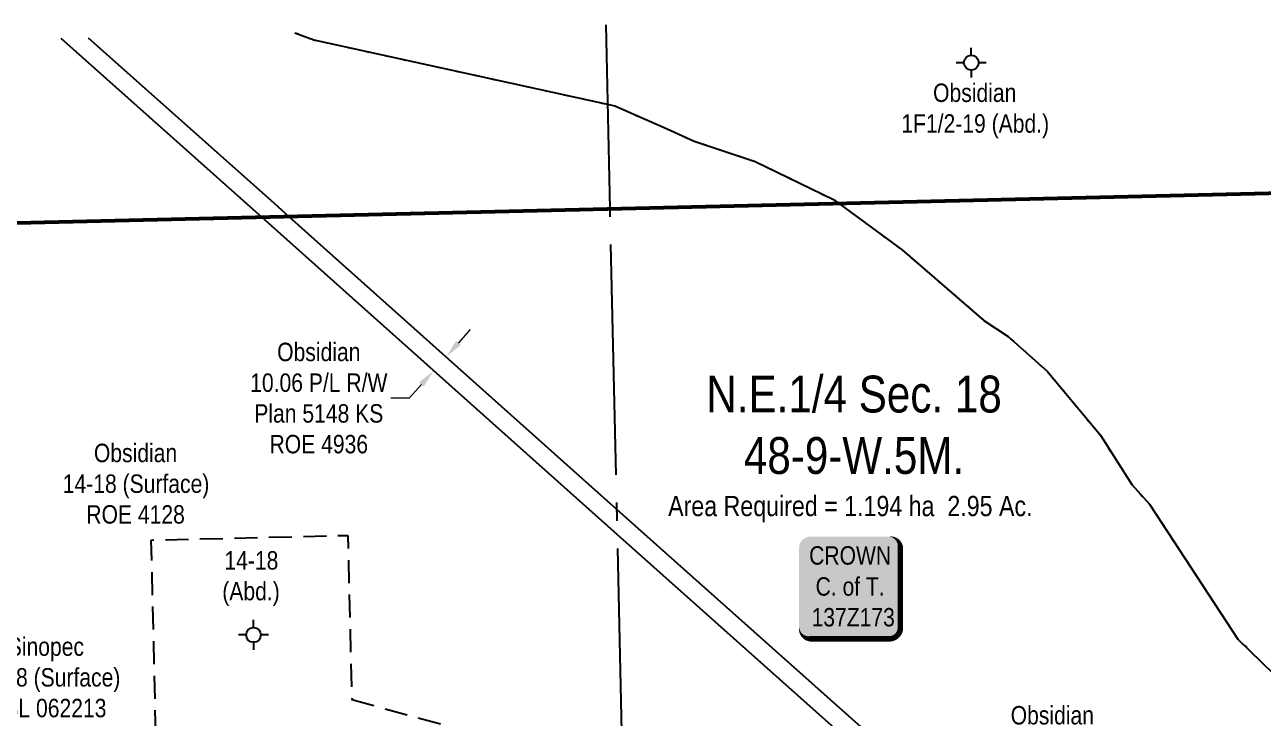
# Model space of a CAD drawing. Extents: x 612307 to 614271, y 5889246 to 5890819.
# Drawn here: x 612978 to 613651, y 5889884 to 5890260 of the extents above; entities that cross this region are included whole.
import ezdxf
from ezdxf.enums import TextEntityAlignment as Align

# ---------------------------------------------------------------- set-up
doc = ezdxf.new("R2010")
doc.units = 0
doc.header["$LTSCALE"] = 5
doc.header["$PDSIZE"] = 0.5
for name, pattern in [('DASHDOT2', [12.7, 6.35, -3.175, 0, -3.175]), ('foc-ACCESSROAD', [3.75, 2.5, -1.25]), ('foc-QUARTERLINE', [33, 25, -3, 2, -3]), ('foc-WHEELTRACKS', [2, 0.4, -1.6])]:
    doc.linetypes.add(name, pattern=pattern)
doc.layers.get('Defpoints').update_dxf_attribs({"color": 9})
for name, color, linetype in [('AS-OWNER', 7, 'Continuous'), ('AS-WILDLIFE', 131, 'DASHDOT2'), ('C-RW', 13, 'Continuous'), ('C-SYMBOL', 7, 'Continuous'), ('C-WS', 13, 'foc-ACCESSROAD'), ('C-WS-S', 8, 'Continuous'), ('L-AREAREQUIRED', 7, 'Continuous'), ('L-SEC', 7, 'Continuous'), ('L-SECQ', 8, 'foc-QUARTERLINE'), ('T-WATER-P3', 160, 'foc-WHEELTRACKS')]:
    doc.layers.add(name, color=color, linetype=linetype)
for name, color, linetype, lineweight in [('C-RW-T', 13, 'Continuous', 9), ('C-WS-T', 13, 'Continuous', 9), ('F-WS-T', 190, 'Continuous', 9)]:
    doc.layers.add(name, color=color, linetype=linetype, lineweight=lineweight)
doc.styles.add('100L', font='ARIALN.TTF', dxfattribs={"height": 11})
doc.styles.add('175L', font='ARIALN.TTF', dxfattribs={"height": 20})
doc.styles.add('80', font='ARIALN.TTF', dxfattribs={"height": 10})
doc.styles.add('80CG', font='ARIALN.TTF', dxfattribs={"height": 10})
doc.styles.add('80L', font='ARIALN.TTF', dxfattribs={"height": 10})
doc.styles.add('foc-LtypeFont', font='ARIALN.TTF', dxfattribs={"height": 7.35})
doc.linetypes.add('foc-TOPO-flowdirection-NOLINE', pattern='A,0,[">",foc-LtypeFont,S=0.3,R=0,X=0,Y=-0.945],-20,[">",foc-LtypeFont,S=0.3,R=0,X=0,Y=-0.945],0', length=20)
doc.dimstyles.new('Compass 5 000', dxfattribs={"dimscale": 5, "dimtxt": 9, "dimasz": 2, "dimexe": 0.2, "dimexo": 0.0625, "dimgap": 0.5, "dimtad": 0, "dimtih": 1, "dimtoh": 1, "dimzin": 0, "dimdsep": 46, "dimtxsty": '80CG', "dimcen": 0.1, "dimse1": 1, "dimse2": 1, "dimclrd": 256, "dimclrt": 256, "dimaunit": 1, "dimadec": 4, "dimazin": 0, "dimtfac": 0.06, "dimtofl": 0, "dimtmove": 0, "dimatfit": 1, "dimfxl": 0.2, "dimtolj": 1, "dimtzin": 0, "dimlwd": -1, "dimarcsym": 0})

# ---------------------------------------------------------------- blocks, each defined once
blk = doc.blocks.new('*D20')
at = {"layer": 'C-RW-T', "transparency": 16777216}
for p, q in [((613213.57, 5890087.49), (613220.23, 5890094.95)), ((613193.56, 5890065.07), (613186.9, 5890057.61)), ((613186.9, 5890057.61), (613176.9, 5890057.61))]:
    blk.add_line(p, q, dxfattribs=at)
for points in [[(613212.33, 5890088.6), (613214.81, 5890086.38), (613206.91, 5890080.03)], [(613192.31, 5890066.18), (613194.8, 5890063.96), (613200.21, 5890072.53)]]:
    blk.add_solid(points, dxfattribs=at)
at = {"layer": 'Defpoints', "color": 0, "transparency": 16777216}
for p in [(613208.88, 5890078.28), (613200.21, 5890072.53), (613202.18, 5890070.77)]:
    blk.add_point(p, dxfattribs=at)
at = {"layer": 'C-RW-T', "transparency": 16777216, "insert": (613137.81, 5890057.61), "char_height": 10, "attachment_point": 5, "style": '80CG'}
blk.add_mtext('\\A1;Obsidian\\P10.06 P/L R/W\\PPlan 5148 KS\\PROE 4936', dxfattribs=at)
blk = doc.blocks.new('*D21')
at = {"layer": 'C-RW-T', "transparency": 16777216}
for p, q in [((613478.68, 5889851.22), (613486.94, 5889860.49)), ((613486.94, 5889860.49), (613496.94, 5889860.49)), ((613458.69, 5889828.77), (613452.04, 5889821.3))]:
    blk.add_line(p, q, dxfattribs=at)
for points in [[(613477.44, 5889852.33), (613479.93, 5889850.11), (613472.03, 5889843.75)], [(613457.44, 5889829.88), (613459.93, 5889827.66), (613465.34, 5889836.24)]]:
    blk.add_solid(points, dxfattribs=at)
at = {"layer": 'Defpoints', "color": 0, "transparency": 16777216}
for p in [(613472.03, 5889843.75), (613485.43, 5889831.82), (613478.74, 5889824.31)]:
    blk.add_point(p, dxfattribs=at)
at = {"layer": 'C-RW-T', "transparency": 16777216, "insert": (613536.02, 5889860.49), "char_height": 10, "attachment_point": 5, "style": '80CG'}
blk.add_mtext('\\A1;Obsidian\\P10.06 P/L R/W\\PPlan 5148 KS\\PROE 4936', dxfattribs=at)
blk = doc.blocks.new('Gabd.15d85efd0b')
for p, q in [((0, 0.81), (0, 1.62)), ((-0.81, 0), (-1.62, 0)), ((1.62, 0), (0.81, 0)), ((0, -0.81), (0, -1.62))]:
    blk.add_line(p, q)
blk.add_circle((0, 0), 0.8)
blk = doc.blocks.new('*U49')
h = blk.add_hatch(color=255)
edge = h.paths.add_edge_path()
edge.add_line((-21.5, -28.5), (21.5, -28.5))
edge.add_arc((21.5, -22.5), 6, 270, 360)
edge.add_line((27.5, -22.5), (27.5, 21))
edge.add_arc((21.5, 21), 6, 0, 90)
edge.add_line((21.5, 27), (-21.5, 27))
edge.add_arc((-21.5, 21), 6, 90, 180)
edge.add_line((-27.5, 21), (-27.5, -22.5))
edge.add_arc((-21.5, -22.5), 6, 180, 270)
at = {"color": 14, "flags": 128}
blk.add_lwpolyline([(-21.5, -28.5, 3, 3, 0), (21.5, -28.5, 3, 3, 0.414214), (27.5, -22.5, 3, 3, 0), (27.5, 21, 3, 0, 0.414214), (21.5, 27, 0, 0, 0), (-21.5, 27, 0, 0, 0.414214), (-27.5, 21, 0, 0, 0), (-27.5, -22.5, 0, 3, 0.414214)], format="xyseb", close=True, dxfattribs=at)
at = {"color": 14, "style": '80'}
blk.add_attdef('ENTER_TEXT_001', (-26.85, -4.92), '', height=10, dxfattribs=at)

msp = doc.modelspace()

# ---------------------------------------------------------------- linework, layer by layer
at = {"layer": 'AS-WILDLIFE', "const_width": 1.999, "flags": 128}
msp.add_lwpolyline([(612372.312, 5890138.383), (612473.002, 5890140.795), (613295.978, 5890160.284), (614098.851, 5890179.296), (614198.644, 5890181.827)], dxfattribs=at)
at = {"layer": 'C-RW'}
msp.add_lwpolyline([(613012.657, 5890253.191), (613113.507, 5890163.394), (613121.737, 5890156.057), (613107.017, 5890155.709), (612997.939, 5890252.832)], dxfattribs=at)
msp.add_lwpolyline([(613841.913, 5889506.218), (613832.517, 5889502.619), (613825.99, 5889519.728), (613811.327, 5889528.126), (613804.7, 5889534.036), (613799.119, 5889539.007), (613776.971, 5889558.733), (613765.997, 5889568.506), (613749.618, 5889583.089), (613738.675, 5889592.83), (613299.799, 5889983.649), (613107.017, 5890155.709), (613121.737, 5890156.057), (613299.49, 5889997.398), (613753.413, 5889593.189), (613764.35, 5889583.45), (613780.773, 5889568.823), (613791.744, 5889559.052), (613813.839, 5889539.373), (613817.238, 5889536.344), (613820.061, 5889534.727), (613834.106, 5889526.682), (613836.578, 5889520.204), (613841.913, 5889506.218)], close=True, dxfattribs=at)
at = {"layer": 'C-WS', "flags": 128}
msp.add_lwpolyline([(613155.685, 5889894.066), (613302.721, 5889853.608), (613339.107, 5889843.596), (613666.618, 5889591.061), (613679.2, 5889581.359), (613691.665, 5889571.747), (613697.935, 5889566.912), (613710.517, 5889557.211), (613742.605, 5889557.995), (613764.586, 5889558.467), (613776.971, 5889558.733), (613791.744, 5889559.052), (613893.943, 5889561.251), (613902.634, 5889561.44), (613903.128, 5889541.589), (613894.541, 5889541.375), (613813.839, 5889539.373), (613799.119, 5889539.007), (613786.763, 5889538.701), (613764.79, 5889538.214), (613720.198, 5889537.226), (613573.222, 5889533.674), (613425.513, 5889530.049), (613310.057, 5889527.193), (613140.717, 5889523.006), (613130.715, 5889522.758), (613131.854, 5889444.357), (613132.077, 5889429.059), (613133.197, 5889351.889), (613113.094, 5889351.406), (613112.001, 5889426.12), (613111.777, 5889441.385), (613110.591, 5889522.32), (612762.321, 5889514.691), (612655.669, 5889512.272), (612545.945, 5889509.848), (612530.705, 5889509.511), (612529.783, 5889509.49), (612517.779, 5889509.226), (612517.322, 5889529.352), (612529.326, 5889529.617), (612530.25, 5889529.637), (612545.49, 5889529.974), (612655.207, 5889532.398), (612761.86, 5889534.818), (613110.296, 5889542.449), (613110.068, 5889552.453), (613109.724, 5889567.48), (613109.496, 5889577.483), (613105.399, 5889756.922), (613105.286, 5889761.855), (613102.659, 5889876.883), (613049.349, 5889875.659), (613046.878, 5889980.621), (613153.587, 5889983.133), (613155.685, 5889894.066)], close=True, dxfattribs=at)
at = {"layer": 'L-SEC'}
msp.add_line((612493.105, 5890141.271), (614098.851, 5890179.296), dxfattribs=at)
at = {"layer": 'L-SECQ'}
for p, q in [((613295.978, 5890160.284), (613293.763, 5890260.21)), ((613313.973, 5889356.237), (613295.978, 5890160.284))]:
    msp.add_line(p, q, dxfattribs=at)
at = {"layer": 'T-WATER-P3', "flags": 128}
msp.add_lwpolyline([(613124.844, 5890255.927), (613135.166, 5890251.967), (613298.501, 5890216.247), (613326.948, 5890203.718), (613341.594, 5890197.075), (613374.763, 5890186.047), (613417.168, 5890165.378), (613454.642, 5890137.868), (613498.816, 5890099.787), (613512.011, 5890091.102), (613533.386, 5890072.049), (613562.136, 5890037.453), (613579.186, 5890010.677), (613588.734, 5890000.153), (613636.805, 5889926.891), (613668.76, 5889895.788), (613698.859, 5889862.105), (613831.969, 5889744.425), (613859.839, 5889730.939), (613891.077, 5889721.955), (613933.685, 5889703.37), (613952.285, 5889701.597), (613971.548, 5889702.861), (614007.646, 5889708.67), (614056.429, 5889722.461), (614207.611, 5889774.773)], dxfattribs=at)
at = {"layer": 'T-WATER-P3', "linetype": 'foc-TOPO-flowdirection-NOLINE', "flags": 128}
msp.add_lwpolyline([(613124.844, 5890255.927), (613135.166, 5890251.967), (613298.501, 5890216.247), (613326.948, 5890203.718), (613341.594, 5890197.075), (613374.763, 5890186.047), (613417.168, 5890165.378), (613454.642, 5890137.868), (613498.816, 5890099.787), (613512.011, 5890091.102), (613533.386, 5890072.049), (613562.136, 5890037.453), (613579.186, 5890010.677), (613588.734, 5890000.153), (613636.805, 5889926.891), (613668.76, 5889895.788), (613698.859, 5889862.105), (613831.969, 5889744.425), (613859.839, 5889730.939), (613891.077, 5889721.955), (613933.685, 5889703.37), (613952.285, 5889701.597), (613971.548, 5889702.861), (614007.646, 5889708.67), (614056.429, 5889722.461), (614207.611, 5889774.773)], dxfattribs=at)

# ---------------------------------------------------------------- block references
at = {"layer": 'AS-OWNER'}
ref = msp.add_blockref('*U49', (613426.068, 5889955.505), dxfattribs=dict(at, xscale=0.9992244104333402, yscale=0.9992244104333402, zscale=0.9992244104333402))
ref.add_attrib('ENTER_TEXT_001', 'CROWN', (613404.025, 5889967.268), dxfattribs={"layer": '0', "color": 14, "height": 9.9922, "style": '80'})
ref.add_attrib('ENTER_TEXT_002', 'C. of T.', (613407.518, 5889950.437), dxfattribs={"layer": '0', "color": 14, "height": 9.9922, "style": '80'})
ref.add_attrib('ENTER_TEXT_003', ' 137Z173', (613402.154, 5889933.742), dxfattribs={"layer": '0', "color": 14, "height": 9.9922, "style": '80'})
at = {"layer": 'C-WS-S', "color": 3, "xscale": 4.999999999999984, "yscale": 4.999999999999984, "zscale": 4.999999999999984}
for p in [(613492, 5890239.643), (613102.372, 5889929.151)]:
    msp.add_blockref('Gabd.15d85efd0b', p, dxfattribs=at)

# ---------------------------------------------------------------- texts
at = {"layer": 'C-SYMBOL', "color": 3, "insert": (613428.387, 5890069.826), "char_height": 19.99238, "width": 159.59347, "attachment_point": 2, "style": '175L'}
msp.add_mtext('N.E.1/4 Sec. 18\\P48-9-W.5M.', dxfattribs=at)
at = {"layer": 'C-WS-T', "char_height": 10, "attachment_point": 1}
for s, width, gutter_width, insert, style in [('\\pi17.9013;Obsidian\\P\\pi0.66392;1F1/2-19 (Abd.)', 79.63615, 100, (613453.393, 5890228.326), '175L'), ('\\pi17.5807;Obsidian\\P\\pi0.66392;14-18 (Surface)\\P\\pi13.45041;ROE 4128', 78.99495, 50, (612998.145, 5890032.878), '80L')]:
    msp.add_mtext_dynamic_manual_height_columns(s, width=width, gutter_width=gutter_width, heights=[0], dxfattribs=dict(at, insert=insert, style=style))
at = {"layer": 'F-WS-T', "char_height": 10, "attachment_point": 1, "style": '80L'}
for s, width, insert in [('\\pi3.17874;14-18 \\P\\pi2.04982;(Abd.)', 33.90864, (613083.375, 5889974.589)), ('\\pi19.11207;Sinopec\\P\\pi0.66392;14-18 (Surface)\\P\\pi7.71371;MSL 062213', 78.99495, (612949.841, 5889927.8))]:
    msp.add_mtext_dynamic_manual_height_columns(s, width=width, gutter_width=50, heights=[0], dxfattribs=dict(at, insert=insert))
at = {"layer": 'L-AREAREQUIRED', "color": 5, "style": '100L'}
msp.add_text('Area Required = 1.194 ha  2.95 Ac.', height=10.99581, dxfattribs=at).set_placement((613426.367, 5889990.285), align=Align.BOTTOM_CENTER)

# ---------------------------------------------------------------- dimensions: what is measured, and where the dimension line sits
at = {"layer": 'C-RW-T'}
dim = msp.add_aligned_dim(p1=(613208.879, 5890078.275), p2=(613202.183, 5890070.773), distance=-2.638, text='Obsidian\\P10.06 P/L R/W\\PPlan 5148 KS\\PROE 4936', dimstyle='Compass 5 000', dxfattribs=at)
dim.commit()
dim.dimension.update_dxf_attribs({"geometry": '*D20', "text_midpoint": (613137.811, 5890057.608)})
dim = msp.add_linear_dim(base=(613472.033, 5889843.752), p1=(613478.737, 5889824.305), p2=(613485.431, 5889831.822), angle=48.315644, text='Obsidian\\P10.06 P/L R/W\\PPlan 5148 KS\\PROE 4936', dimstyle='Compass 5 000', dxfattribs=at)
dim.commit()
dim.dimension.update_dxf_attribs({"geometry": '*D21', "text_midpoint": (613536.024, 5889860.49), "dimtype": 161})

doc.saveas('drawing.dxf')
